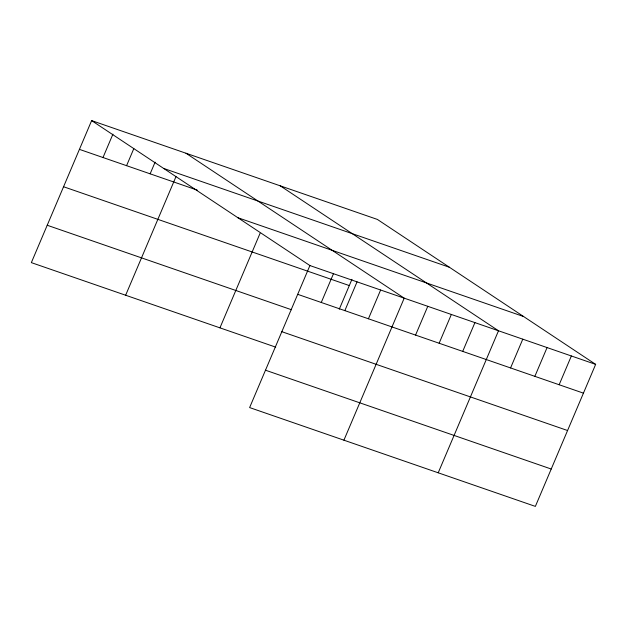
<?xml version="1.0" encoding="UTF-8"?>
<svg xmlns="http://www.w3.org/2000/svg" width="627" height="627" viewBox="0 0 627 627"><rect width="100%" height="100%" fill="white"/><g stroke="black" fill="none" stroke-linecap="round" stroke-linejoin="round"><path stroke-width="0.94" d="M91.636 120.603L309.91 265.55L249.624 407.574L535.364 506.397L595.65 364.373L377.376 219.426L91.636 120.603L31.35 262.627L275.715 347.139M103 157.518L112.923 134.147M126.576 165.677L133.825 148.591M150.143 173.828L155.104 162.142M125.643 295.239L176.007 176.587M219.944 327.85L260.08 233.283M321.267 302.473L333.478 273.701M339.27 309.197L351.951 279.336M344.842 310.624L357.053 281.86M368.417 318.775L380.628 290.011M343.917 440.185L404.203 298.162L185.929 153.215M415.568 335.084L427.779 306.313M439.135 343.235L451.346 314.472M462.71 351.386L474.921 322.623M438.21 472.797L498.496 330.774L280.23 185.827M510.574 367.939L522.785 339.176M534.862 376.341L547.073 347.577M559.151 384.743L571.362 355.971M163.663 168.436L449.41 267.259M79.425 149.367L197.293 190.13M237.876 217.718L523.623 316.541M309.91 265.55L595.65 364.373M63.562 186.744L349.302 285.567M297.692 294.322L583.439 393.145M47.213 225.25L291.579 309.762M281.829 331.691L567.576 430.522M265.487 370.204L551.227 469.027"/></g></svg>
